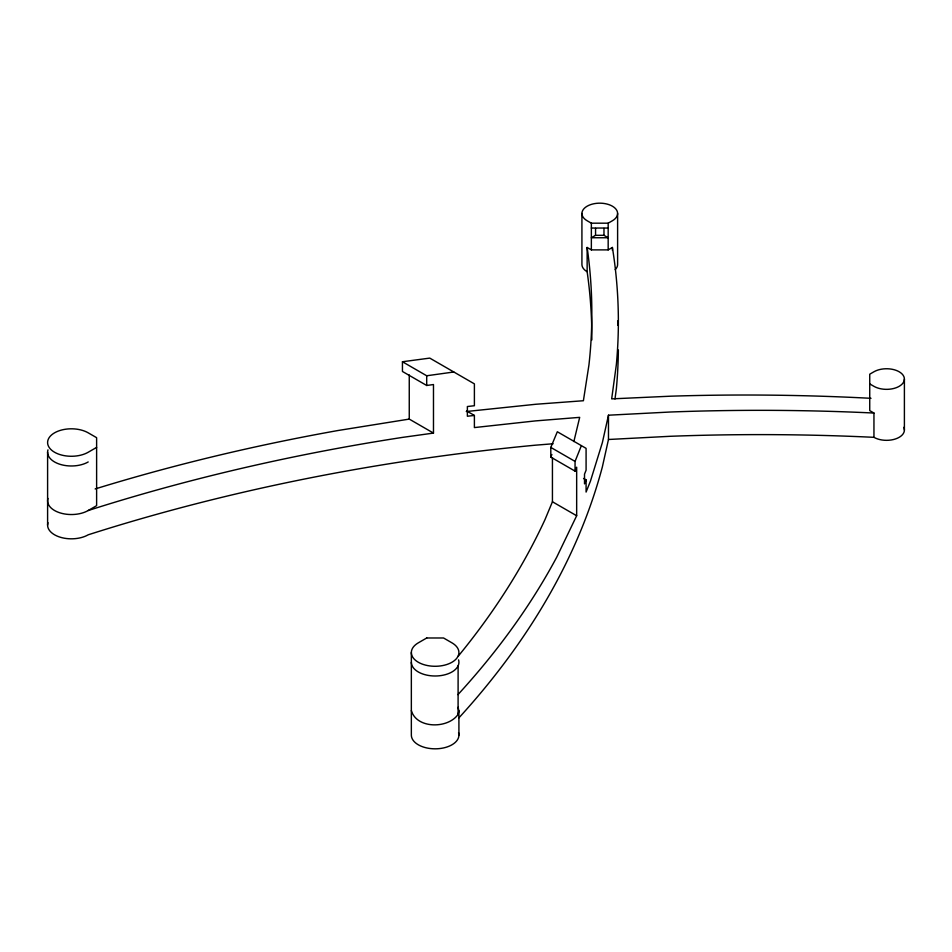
<?xml version="1.0" encoding="UTF-8"?>
<svg xmlns="http://www.w3.org/2000/svg" width="952" height="952" viewBox="0 0 952 952"><rect width="100%" height="100%" fill="white"/><g stroke="black" fill="none" stroke-linecap="round" stroke-linejoin="round"><path stroke-width="1.43" d="M411.347 710.585C416.631 729.006 448.178 728.887 458.09 714.369L458.114 665.817M614.98 399.007L616.337 389.059A1381.507 797.597 0 0 0 618.348 349.931M903.793 427.365A17.838 10.305 0 0 1 895.475 438.955A17.838 10.305 0 0 1 873.948 437.325L873.948 413.037A1387.326 800.965 0 0 0 670.291 412.014L608.471 415.203L602.366 442.62L590.442 481.153L586.087 492.065L586.087 479.927L583.552 478.463M608.471 415.203L608.471 439.491L602.366 466.897A1381.507 797.597 0 0 1 458.935 717.832M573.866 441.538L579.685 417.357L535.333 420.915L474.393 427.579L474.393 415.441L466.777 411.038M458.09 714.369L458.923 711.049L458.09 707.265M581.375 445.643L575.056 461.411L575.056 471.121L550.803 457.115L550.803 447.404L557.325 431.756L586.087 448.356L586.087 470.217L584.516 474.155L584.516 483.866L586.087 479.927M575.056 471.121L576.662 467.194L576.662 515.746L556.837 556.968A1381.507 797.597 0 0 1 457.948 694.627M550.803 457.115L551.886 454.509M552.434 457.615L552.434 501.763L544.984 519.637A1387.326 800.965 0 0 1 458.317 656.071M96.616 447.392L88.203 452.248A23.788 13.733 0 0 1 54.562 452.248A23.788 13.733 0 0 1 54.562 432.827A23.788 13.733 0 0 1 88.203 432.827L96.616 437.682L96.616 505.667L88.203 510.522A23.788 13.733 0 0 1 60.404 512.985A23.788 13.733 0 0 1 47.957 498.42M608.173 223.185L612.386 220.757A17.838 10.305 0 0 0 612.386 206.191A17.838 10.305 0 0 0 587.146 206.191A17.838 10.305 0 0 0 587.146 220.757L591.359 223.185L608.173 223.185L608.173 249.888L591.359 249.888L587.146 247.46L587.146 271.736A1387.326 800.965 0 0 1 591.835 339.959M595.559 235.322L591.359 237.75L608.173 237.75L603.973 235.322L595.559 235.322L595.559 228.385M608.173 249.888L612.386 247.46A1381.507 797.597 0 0 1 616.337 364.771L611.672 398.876L670.755 396.187A1381.507 797.597 0 0 1 871.009 398.317M88.203 510.522A1387.326 800.965 0 0 1 402.529 437.385L433.481 433.089L433.481 384.537L426.698 385.477L402.446 371.47L402.446 361.748L426.698 375.766L453.818 371.994M402.446 361.748L429.768 358.107L474.393 383.87L474.393 405.73L467.373 406.528L467.373 416.238L474.393 415.441M433.481 433.089L409.253 419.094L337.853 430.542A1381.507 797.597 0 0 0 95.152 488.947M466.278 411.526L535.917 404.255L583.397 400.732L588.931 365.032A1387.326 800.965 0 0 0 587.146 247.46M553.076 443.763L535.333 445.191A1387.326 800.965 0 0 0 88.203 534.798A23.788 13.733 0 0 1 60.404 537.273A23.788 13.733 0 0 1 47.957 522.696M608.471 439.491L670.291 436.29A1387.326 800.965 0 0 1 873.948 437.325M591.359 228.04L608.173 228.04M869.735 383.906L873.948 386.333A17.838 10.305 0 0 0 899.176 386.333A17.838 10.305 0 0 0 899.176 371.768A17.838 10.305 0 0 0 873.948 371.768L869.735 374.195L869.735 410.609L873.948 413.037M550.803 447.404L575.056 461.411M552.434 501.763L576.662 515.746M458.9 710.811L458.923 735.099M411.347 652.548L411.347 735.099A23.788 13.733 0 0 0 437.206 748.772A23.788 13.733 0 0 0 458.555 732.707M904.4 379.051L904.4 430.042M617.61 213.474L617.61 264.454A17.838 10.305 0 0 1 615.218 269.606M612.386 247.46L612.386 250.316M603.973 228.385L603.973 235.322M591.359 223.185L591.359 249.888M581.922 213.474L581.922 264.454A17.838 10.305 0 0 0 587.146 271.736M426.698 375.766L426.698 385.477M409.253 374.957L409.253 419.094M47.6 452.248L47.6 525.087M88.203 461.958A23.788 13.733 0 0 1 60.404 464.433A23.788 13.733 0 0 1 47.957 449.868M617.681 320.931A1381.507 797.597 0 0 1 617.908 325.286M458.555 659.867A23.788 13.733 0 0 1 437.206 675.944A23.788 13.733 0 0 1 411.347 662.259M426.722 637.983L418.309 642.838A23.788 13.733 0 0 0 418.309 662.259A23.788 13.733 0 0 0 451.95 662.259A23.788 13.733 0 0 0 451.95 642.838L443.549 637.983L426.722 637.983"/></g></svg>
